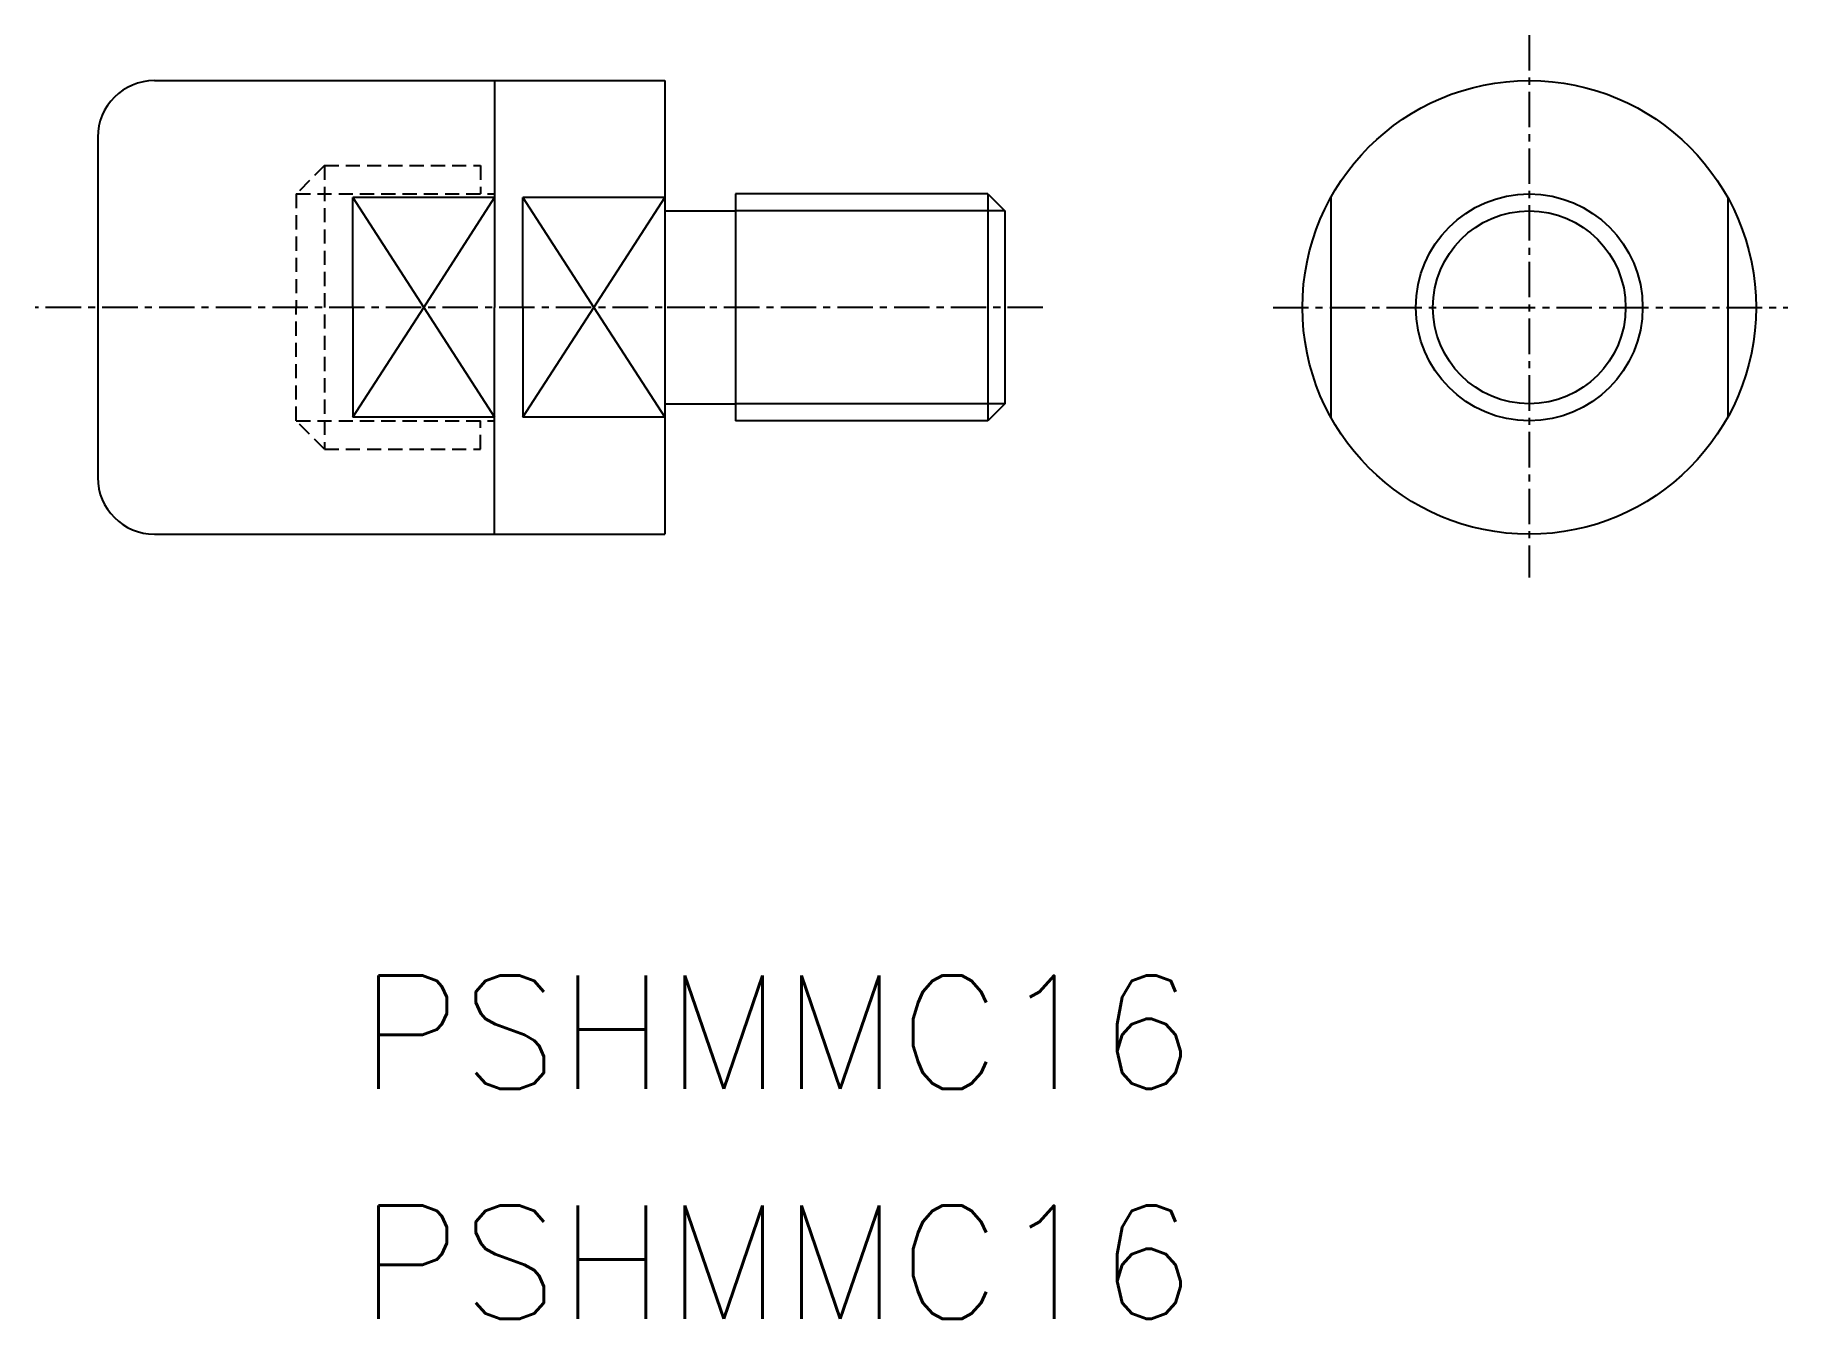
# Model space of a CAD drawing. Extents: x -150.8 to -88.9, y 1545.4 to 1590.7.
import ezdxf

# ---------------------------------------------------------------- set-up
doc = ezdxf.new("R2010")
doc.units = 0
doc.linetypes.add('CENTER', pattern=[2, 1.25, -0.25, 0.25, -0.25])
doc.linetypes.add('DASHED', pattern=[0.75, 0.5, -0.25])
doc.layers.get('0').update_dxf_attribs({"linetype": 'CONTINUOUS'})
doc.layers.add('CENTER', color=1, linetype='CENTER')
doc.styles.get("Standard").update_dxf_attribs({"font": 'txt.shx', "bigfont": 'bigfont.shx'})

msp = doc.modelspace()

# ---------------------------------------------------------------- linework, layer by layer
at = {"linetype": 'CONTINUOUS'}
for p, q in [((-146.542, 1589.1), (-128.542, 1589.1)), ((-134.542, 1589.1), (-134.542, 1581.1)), ((-128.542, 1589.1), (-128.542, 1573.1)), ((-148.542, 1587.1), (-148.542, 1575.1)), ((-134.542, 1584.973), (-139.542, 1584.973)), ((-139.542, 1581.1), (-139.542, 1584.973)), ((-128.542, 1584.973), (-133.542, 1584.973)), ((-133.542, 1581.1), (-133.542, 1584.973)), ((-105.045, 1584.973), (-105.045, 1577.227)), ((-91.045, 1584.973), (-91.045, 1577.227)), ((-139.542, 1581.1), (-139.542, 1577.227)), ((-134.542, 1573.1), (-134.542, 1581.1)), ((-133.542, 1581.1), (-133.542, 1577.227)), ((-134.542, 1577.227), (-139.542, 1577.227)), ((-128.542, 1577.227), (-133.542, 1577.227)), ((-146.542, 1573.1), (-128.542, 1573.1))]:
    msp.add_line(p, q, dxfattribs=at)
at = {"color": 3, "linetype": 'DASHED'}
for p, q in [((-140.542, 1586.1), (-141.542, 1585.1)), ((-140.542, 1586.1), (-135.042, 1586.1)), ((-140.542, 1586.1), (-140.542, 1576.1)), ((-135.042, 1586.1), (-135.042, 1585.1)), ((-141.542, 1585.1), (-141.542, 1581.1)), ((-141.542, 1585.1), (-134.542, 1585.1)), ((-141.542, 1577.1), (-141.542, 1581.1)), ((-140.542, 1576.1), (-141.542, 1577.1)), ((-141.542, 1577.1), (-134.542, 1577.1)), ((-135.042, 1576.1), (-135.042, 1577.1)), ((-140.542, 1576.1), (-135.042, 1576.1))]:
    msp.add_line(p, q, dxfattribs=at)
at = {"color": 3, "linetype": 'CONTINUOUS'}
for p, q in [((-139.542, 1584.973), (-137.042, 1581.1)), ((-137.042, 1581.1), (-134.542, 1584.973)), ((-133.542, 1584.973), (-131.042, 1581.1)), ((-131.042, 1581.1), (-128.542, 1584.973)), ((-116.542, 1584.5), (-126.042, 1584.5)), ((-139.542, 1577.227), (-137.042, 1581.1)), ((-137.042, 1581.1), (-134.542, 1577.227)), ((-133.542, 1577.227), (-131.042, 1581.1)), ((-131.042, 1581.1), (-128.542, 1577.227)), ((-116.542, 1577.7), (-126.042, 1577.7))]:
    msp.add_line(p, q, dxfattribs=at)
at = {"color": 7, "linetype": 'CONTINUOUS'}
for p, q in [((-117.142, 1585.1), (-126.042, 1585.1)), ((-126.042, 1585.1), (-126.042, 1577.1)), ((-117.142, 1585.1), (-116.542, 1584.5)), ((-117.142, 1585.1), (-117.142, 1577.1)), ((-128.542, 1584.5), (-126.042, 1584.5)), ((-116.542, 1584.5), (-116.542, 1577.7)), ((-126.042, 1584.1), (-126.042, 1584.1)), ((-128.542, 1583.5), (-128.542, 1578.7)), ((-126.042, 1578.1), (-126.042, 1578.1)), ((-128.542, 1577.7), (-126.042, 1577.7)), ((-116.542, 1577.7), (-117.142, 1577.1)), ((-117.142, 1577.1), (-126.042, 1577.1))]:
    msp.add_line(p, q, dxfattribs=at)
at = {"linetype": 'CONTINUOUS'}
msp.add_circle((-98.045, 1581.1), 8, dxfattribs=at)
at = {"color": 7, "linetype": 'CONTINUOUS'}
msp.add_circle((-98.045, 1581.1), 4, dxfattribs=at)
at = {"color": 3, "linetype": 'CONTINUOUS'}
msp.add_circle((-98.045, 1581.1), 3.4, dxfattribs=at)
at = {"linetype": 'CONTINUOUS'}
for centre, start, end in [((-146.542, 1587.1), 90, 180), ((-146.542, 1575.1), 180, 270)]:
    msp.add_arc(centre, 2, start, end, dxfattribs=at)
at = {"layer": 'CENTER', "color": 1, "linetype": 'CENTER'}
for p, q in [((-98.045, 1590.705), (-98.045, 1571.575)), ((-127.131, 1581.1), (-150.754, 1581.1)), ((-115.202, 1581.1), (-128.542, 1581.1)), ((-107.083, 1581.1), (-88.92, 1581.1))]:
    msp.add_line(p, q, dxfattribs=at)

# ---------------------------------------------------------------- texts
for p in [(-139.319, 1553.532), (-139.319, 1545.422)]:
    msp.add_text('PSHMMC16', height=4).set_placement(p)

doc.saveas('drawing.dxf')
